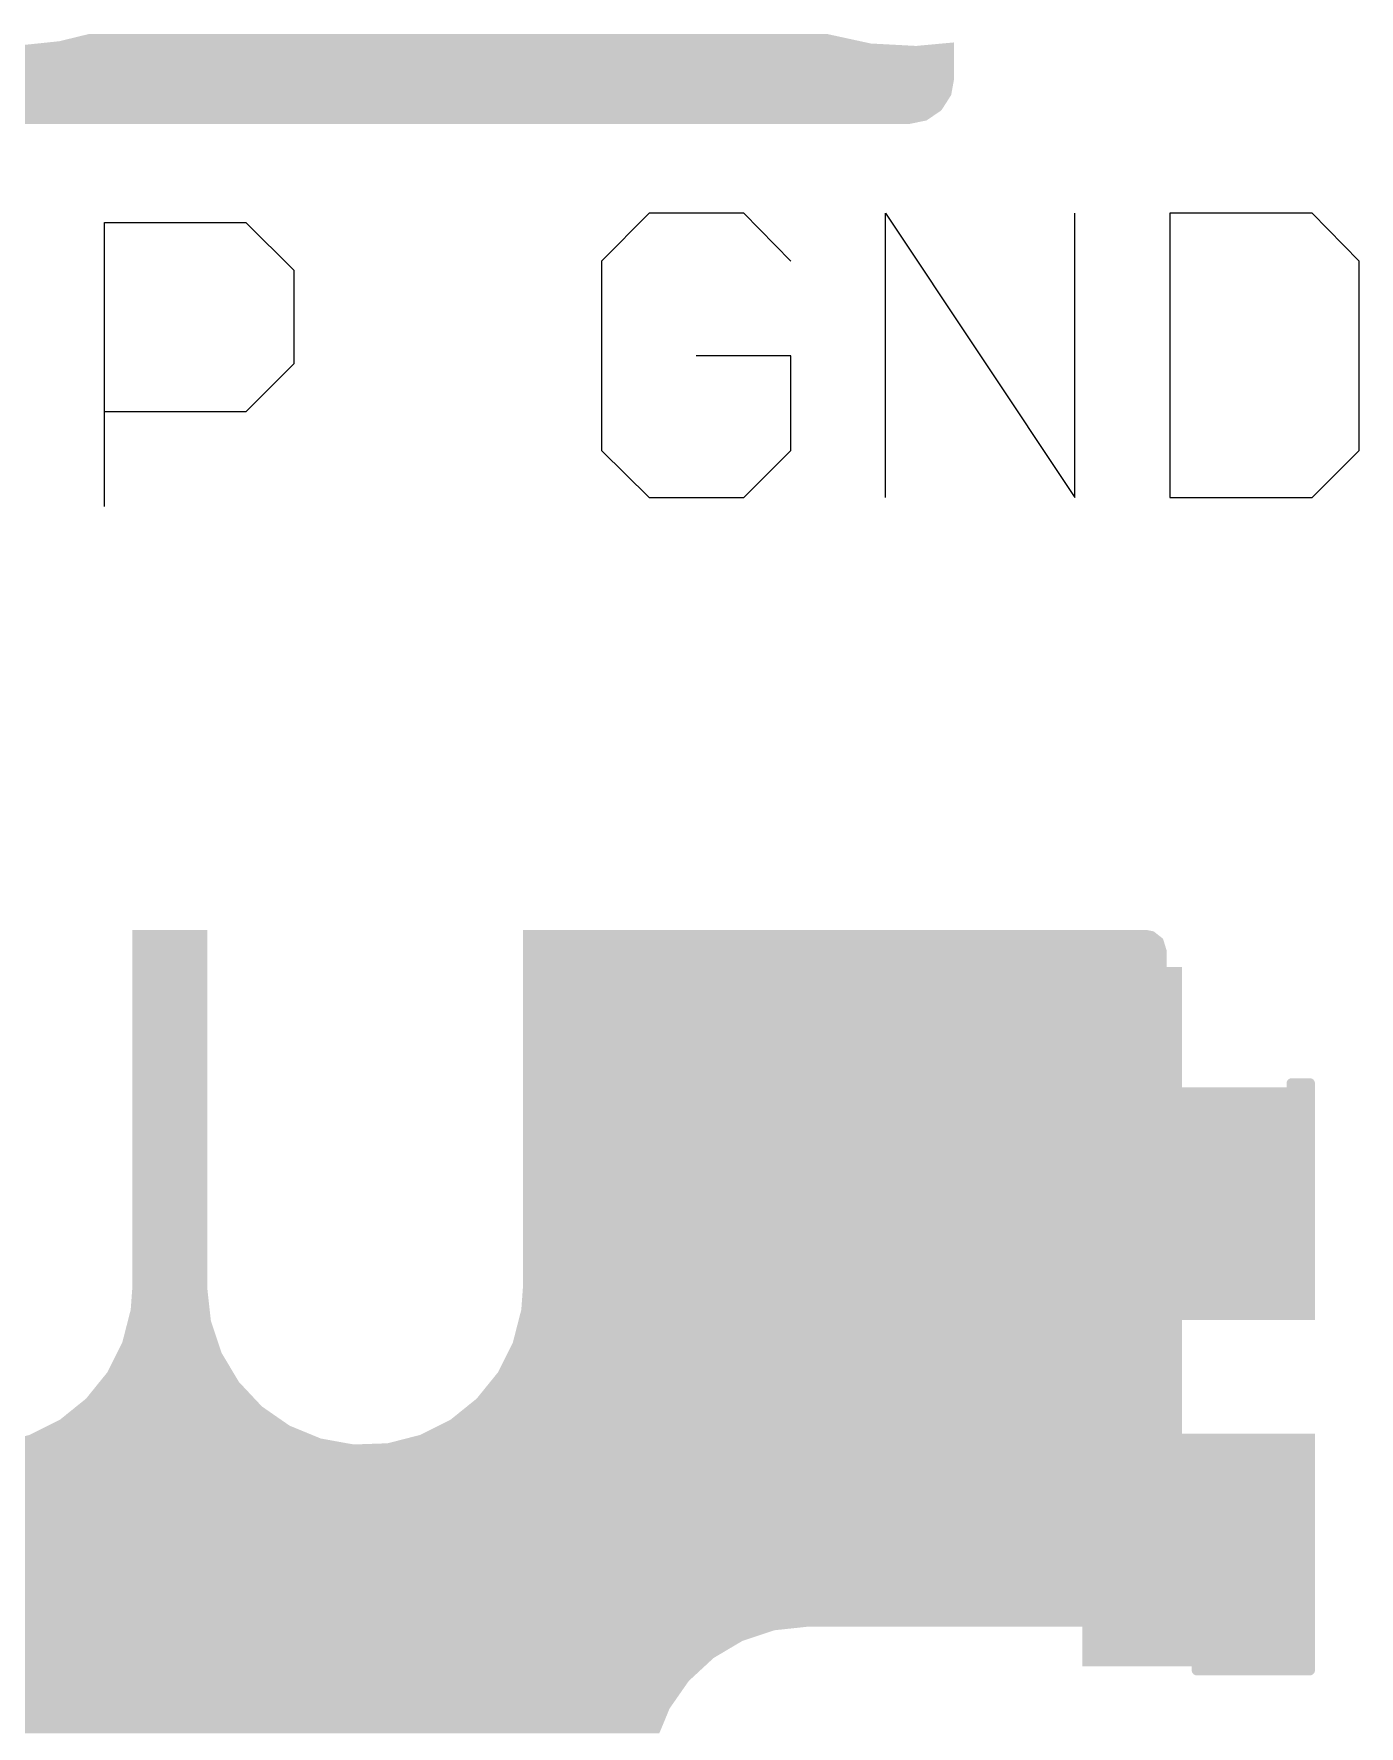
# Model space of a CAD drawing. Extents: x 0 to 3.48, y -0.08 to 2.34.
# Drawn here: x 1.6739 to 1.8208, y 1.8533 to 2.0409 of the extents above; entities that cross this region are included whole.
import ezdxf

# ---------------------------------------------------------------- set-up
doc = ezdxf.new("R2010")
doc.units = 0
doc.layers.add('GBS', color=7, linetype='Continuous')
doc.layers.add('GTO', color=7, linetype='Continuous')

msp = doc.modelspace()

# ---------------------------------------------------------------- linework, layer by layer
at = {"layer": 'GBS'}
for points in [[(1.7891, 1.92459), (1.78911, 1.92463), (1.79237, 1.92459), (1.79236, 1.92463)], [(1.7891, 1.92454), (1.7891, 1.92459), (1.79237, 1.92454), (1.79237, 1.92459)], [(1.7891, 1.92411), (1.7891, 1.92454), (1.79237, 1.92411), (1.79237, 1.92454)], [(1.7891, 1.9241), (1.7891, 1.92411), (1.79238, 1.9241), (1.79237, 1.92411)], [(1.7891, 1.89831), (1.7891, 1.9241), (1.8159, 1.89831), (1.8159, 1.9241)], [(1.78911, 1.92464), (1.78912, 1.92468), (1.79236, 1.92464), (1.79235, 1.92468)], [(1.78911, 1.92463), (1.78911, 1.92464), (1.79236, 1.92463), (1.79236, 1.92464)], [(1.78912, 1.92468), (1.78914, 1.92473), (1.79235, 1.92468), (1.79234, 1.92473)], [(1.78914, 1.92473), (1.78915, 1.92477), (1.79234, 1.92473), (1.79232, 1.92477)], [(1.78915, 1.92477), (1.78916, 1.92478), (1.79232, 1.92477), (1.79232, 1.92478)], [(1.78916, 1.92478), (1.78918, 1.92482), (1.79232, 1.92478), (1.7923, 1.92482)], [(1.78918, 1.92482), (1.7892, 1.92486), (1.7923, 1.92482), (1.79227, 1.92486)], [(1.7892, 1.92486), (1.78923, 1.9249), (1.79227, 1.92486), (1.79224, 1.9249)], [(1.78923, 1.9249), (1.78927, 1.92493), (1.79224, 1.9249), (1.79221, 1.92493)], [(1.78927, 1.92494), (1.7893, 1.92497), (1.79221, 1.92494), (1.79217, 1.92497)], [(1.78927, 1.92493), (1.78927, 1.92494), (1.79221, 1.92493), (1.79221, 1.92494)], [(1.7893, 1.92497), (1.78934, 1.925), (1.79217, 1.92497), (1.79213, 1.925)], [(1.78934, 1.925), (1.78938, 1.92502), (1.79213, 1.925), (1.79209, 1.92502)], [(1.78938, 1.92503), (1.78943, 1.92505), (1.79209, 1.92503), (1.79205, 1.92505)], [(1.78938, 1.92502), (1.78938, 1.92503), (1.79209, 1.92502), (1.79209, 1.92503)], [(1.78943, 1.92505), (1.78947, 1.92507), (1.79205, 1.92505), (1.792, 1.92507)], [(1.78947, 1.92507), (1.78952, 1.92508), (1.792, 1.92507), (1.79196, 1.92508)], [(1.78952, 1.92508), (1.78957, 1.92509), (1.79195, 1.92508), (1.79191, 1.92509)], [(1.78952, 1.92508), (1.78952, 1.92508), (1.79196, 1.92508), (1.79195, 1.92508)], [(1.78957, 1.92509), (1.78961, 1.9251), (1.79191, 1.92509), (1.79186, 1.9251)], [(1.78961, 1.9251), (1.78962, 1.9251), (1.79186, 1.9251), (1.79185, 1.9251)], [(1.78962, 1.9251), (1.78967, 1.9251), (1.79185, 1.9251), (1.79181, 1.9251)], [(1.81274, 1.9241), (1.81275, 1.92411), (1.8159, 1.9241), (1.8159, 1.92411)], [(1.81275, 1.92459), (1.81276, 1.92463), (1.8159, 1.92459), (1.81589, 1.92463)], [(1.81275, 1.92458), (1.81275, 1.92459), (1.8159, 1.92458), (1.8159, 1.92459)], [(1.81275, 1.92454), (1.81275, 1.92458), (1.8159, 1.92454), (1.8159, 1.92458)], [(1.81275, 1.92411), (1.81275, 1.92454), (1.8159, 1.92411), (1.8159, 1.92454)], [(1.81276, 1.92464), (1.81277, 1.92468), (1.81589, 1.92464), (1.81588, 1.92468)], [(1.81276, 1.92463), (1.81276, 1.92464), (1.81589, 1.92463), (1.81589, 1.92464)], [(1.81277, 1.92468), (1.81279, 1.92473), (1.81588, 1.92468), (1.81587, 1.92473)], [(1.81279, 1.92473), (1.8128, 1.92477), (1.81587, 1.92473), (1.81585, 1.92477)], [(1.8128, 1.92477), (1.81281, 1.92478), (1.81585, 1.92477), (1.81585, 1.92478)], [(1.81281, 1.92478), (1.81283, 1.92482), (1.81585, 1.92478), (1.81583, 1.92482)], [(1.81283, 1.92482), (1.81285, 1.92486), (1.81583, 1.92482), (1.8158, 1.92486)], [(1.81285, 1.92486), (1.81288, 1.9249), (1.8158, 1.92486), (1.81577, 1.9249)], [(1.81288, 1.9249), (1.81292, 1.92493), (1.81577, 1.9249), (1.81574, 1.92493)], [(1.81292, 1.92494), (1.81295, 1.92497), (1.81574, 1.92494), (1.8157, 1.92497)], [(1.81292, 1.92493), (1.81292, 1.92494), (1.81574, 1.92493), (1.81574, 1.92494)], [(1.81295, 1.92497), (1.81299, 1.925), (1.8157, 1.92497), (1.81566, 1.925)], [(1.81299, 1.925), (1.81303, 1.92502), (1.81566, 1.925), (1.81562, 1.92502)], [(1.81303, 1.92503), (1.81308, 1.92505), (1.81562, 1.92503), (1.81558, 1.92505)], [(1.81303, 1.92502), (1.81303, 1.92503), (1.81562, 1.92502), (1.81562, 1.92503)], [(1.81308, 1.92505), (1.81312, 1.92507), (1.81558, 1.92505), (1.81553, 1.92507)], [(1.81312, 1.92507), (1.81317, 1.92508), (1.81553, 1.92507), (1.81549, 1.92508)], [(1.81317, 1.92508), (1.81322, 1.92509), (1.81548, 1.92508), (1.81544, 1.92509)], [(1.81317, 1.92508), (1.81317, 1.92508), (1.81549, 1.92508), (1.81548, 1.92508)], [(1.81322, 1.92509), (1.81326, 1.9251), (1.81544, 1.92509), (1.81539, 1.9251)], [(1.81326, 1.9251), (1.81327, 1.9251), (1.81539, 1.9251), (1.81538, 1.9251)], [(1.81327, 1.9251), (1.81331, 1.9251), (1.81538, 1.9251), (1.81534, 1.9251)], [(1.7891, 1.8983), (1.7891, 1.89831), (1.8159, 1.8983), (1.8159, 1.89831)], [(1.7891, 1.87249), (1.7891, 1.8857), (1.8159, 1.87249), (1.8159, 1.8857)], [(1.78911, 1.8857), (1.78911, 1.8857), (1.8159, 1.8857), (1.78911, 1.8857)], [(1.78911, 1.87248), (1.7891, 1.87249), (1.8159, 1.87248), (1.8159, 1.87249)], [(1.7901, 1.85991), (1.7901, 1.87248), (1.8159, 1.85991), (1.8159, 1.87248)], [(1.7901, 1.8599), (1.7901, 1.85991), (1.8159, 1.8599), (1.8159, 1.85991)], [(1.80224, 1.85989), (1.80224, 1.8599), (1.8159, 1.85989), (1.8159, 1.8599)], [(1.80225, 1.85946), (1.80224, 1.85989), (1.8159, 1.85946), (1.8159, 1.85989)], [(1.80225, 1.85941), (1.80225, 1.85946), (1.8159, 1.85941), (1.8159, 1.85946)], [(1.80225, 1.85937), (1.80225, 1.85941), (1.81589, 1.85937), (1.8159, 1.85941)], [(1.80225, 1.85936), (1.80225, 1.85937), (1.81589, 1.85936), (1.81589, 1.85937)], [(1.80226, 1.85932), (1.80225, 1.85936), (1.81588, 1.85932), (1.81589, 1.85936)], [(1.80228, 1.85927), (1.80226, 1.85932), (1.81587, 1.85927), (1.81588, 1.85932)], [(1.8023, 1.85923), (1.80228, 1.85927), (1.81585, 1.85923), (1.81587, 1.85927)], [(1.8023, 1.85922), (1.8023, 1.85923), (1.81585, 1.85922), (1.81585, 1.85923)], [(1.80232, 1.85918), (1.8023, 1.85922), (1.81583, 1.85918), (1.81585, 1.85922)], [(1.80235, 1.85914), (1.80232, 1.85918), (1.8158, 1.85914), (1.81583, 1.85918)], [(1.80238, 1.8591), (1.80235, 1.85914), (1.81577, 1.8591), (1.8158, 1.85914)], [(1.80241, 1.85907), (1.80238, 1.8591), (1.81574, 1.85907), (1.81577, 1.8591)], [(1.80241, 1.85906), (1.80241, 1.85907), (1.81574, 1.85906), (1.81574, 1.85907)], [(1.80244, 1.85903), (1.80241, 1.85906), (1.8157, 1.85903), (1.81574, 1.85906)], [(1.80248, 1.859), (1.80245, 1.85903), (1.81566, 1.859), (1.8157, 1.85903)], [(1.80252, 1.85898), (1.80249, 1.859), (1.81562, 1.85898), (1.81566, 1.859)], [(1.80257, 1.85895), (1.80253, 1.85898), (1.81558, 1.85895), (1.81562, 1.85898)], [(1.80261, 1.85893), (1.80257, 1.85895), (1.81553, 1.85893), (1.81558, 1.85895)], [(1.80266, 1.85892), (1.80262, 1.85893), (1.81549, 1.85892), (1.81553, 1.85893)], [(1.80271, 1.85891), (1.80266, 1.85892), (1.81544, 1.85891), (1.81548, 1.85892)], [(1.80266, 1.85892), (1.80266, 1.85892), (1.81548, 1.85892), (1.81549, 1.85892)], [(1.80276, 1.8589), (1.80271, 1.85891), (1.81539, 1.8589), (1.81544, 1.85891)], [(1.80281, 1.8589), (1.80276, 1.8589), (1.81534, 1.8589), (1.81539, 1.8589)]]:
    msp.add_solid(points, dxfattribs=at)
at = {"layer": 'GTO'}
for points in [[(1.7578, 2.0157), (1.7526, 2.021), (1.7421, 2.021), (1.7368, 2.0157), (1.7368, 1.9947), (1.7421, 1.9895), (1.7526, 1.9895), (1.7578, 1.9947), (1.7578, 2.0052), (1.7473, 2.0052)], [(1.7683, 1.9895), (1.7683, 2.021), (1.7893, 1.9895), (1.7893, 2.021)], [(1.7998, 2.021), (1.7998, 1.9895), (1.8156, 1.9895), (1.8208, 1.9947), (1.8208, 2.0157), (1.8156, 2.021), (1.7998, 2.021)], [(1.6817, 1.9885), (1.6817, 2.02), (1.6974, 2.02), (1.7027, 2.0147), (1.7027, 2.0043), (1.6974, 1.999), (1.6817, 1.999)]]:
    msp.add_lwpolyline(points, dxfattribs=at)
for points in [[(1.67169, 2.03956), (1.67431, 2.03983), (1.77169, 2.03956), (1.76666, 2.03983)], [(1.67431, 2.03983), (1.6767, 2.04008), (1.76666, 2.03983), (1.76551, 2.04008)], [(1.6767, 2.04008), (1.68006, 2.0409), (1.76551, 2.04008), (1.76174, 2.0409)], [(1.77169, 2.03956), (1.7759, 2.03995), (1.7759, 2.03956), (1.7759, 2.03995)], [(1.269, 2.0359), (1.269, 2.03956), (1.7759, 2.0359), (1.7759, 2.03956)], [(1.26937, 2.0341), (1.269, 2.0359), (1.77557, 2.0341), (1.7759, 2.0359)], [(1.2694, 2.03395), (1.26937, 2.0341), (1.77547, 2.03395), (1.77557, 2.0341)], [(1.27045, 2.03242), (1.2694, 2.03395), (1.77449, 2.03242), (1.77547, 2.03395)], [(1.27052, 2.03231), (1.27045, 2.03242), (1.77433, 2.03231), (1.77449, 2.03242)], [(1.27211, 2.0313), (1.27052, 2.03231), (1.77285, 2.0313), (1.77433, 2.03231)], [(1.2722, 2.03124), (1.27211, 2.0313), (1.77256, 2.03124), (1.77285, 2.0313)], [(1.274, 2.0309), (1.2722, 2.03124), (1.7709, 2.0309), (1.77256, 2.03124)], [(1.6848, 1.9019), (1.6848, 1.94155), (1.6931, 1.9019), (1.6931, 1.94155)], [(1.6848, 1.94155), (1.6848, 1.94155), (1.6931, 1.94155), (1.6848, 1.94155)], [(1.7281, 1.94139), (1.7281, 1.94155), (1.79802, 1.94139), (1.7972, 1.94155)], [(1.7281, 1.94057), (1.7281, 1.94139), (1.79906, 1.94057), (1.79802, 1.94139)], [(1.7281, 1.9393), (1.7281, 1.94057), (1.79945, 1.9393), (1.79906, 1.94057)], [(1.7281, 1.93746), (1.7281, 1.9393), (1.79945, 1.93746), (1.79945, 1.9393)], [(1.7281, 1.93745), (1.7281, 1.93746), (1.79946, 1.93745), (1.79945, 1.93746)], [(1.7281, 1.9019), (1.7281, 1.93745), (1.80115, 1.9019), (1.80115, 1.93745)], [(1.7281, 1.93745), (1.7281, 1.93745), (1.80115, 1.93745), (1.79946, 1.93745)], [(1.68462, 1.89944), (1.6848, 1.9019), (1.69337, 1.89944), (1.6931, 1.9019)], [(1.72792, 1.89944), (1.7281, 1.9019), (1.80115, 1.89944), (1.80115, 1.9019)], [(1.6843, 1.89819), (1.68462, 1.89944), (1.69351, 1.89819), (1.69337, 1.89944)], [(1.72699, 1.89582), (1.72792, 1.89944), (1.80115, 1.89582), (1.80115, 1.89944)], [(1.68369, 1.89582), (1.6843, 1.89819), (1.6943, 1.89582), (1.69351, 1.89819)], [(1.6831, 1.89464), (1.68369, 1.89582), (1.6947, 1.89464), (1.6943, 1.89582)], [(1.72532, 1.89248), (1.72699, 1.89582), (1.80115, 1.89248), (1.80115, 1.89582)], [(1.68202, 1.89248), (1.6831, 1.89464), (1.69599, 1.89248), (1.6947, 1.89464)], [(1.67967, 1.88958), (1.68117, 1.89144), (1.69835, 1.88958), (1.69661, 1.89144)], [(1.68117, 1.89144), (1.68202, 1.89248), (1.69661, 1.89144), (1.69599, 1.89248)], [(1.72297, 1.88958), (1.72532, 1.89248), (1.80115, 1.88958), (1.80115, 1.89248)], [(1.67859, 1.88871), (1.67967, 1.88958), (1.69917, 1.88871), (1.69835, 1.88958)], [(1.72006, 1.88723), (1.72297, 1.88958), (1.80115, 1.88723), (1.80115, 1.88958)], [(1.67676, 1.88723), (1.67859, 1.88871), (1.7013, 1.88723), (1.69917, 1.88871)], [(1.67342, 1.88556), (1.67546, 1.88658), (1.70472, 1.88556), (1.70224, 1.88658)], [(1.67546, 1.88658), (1.67676, 1.88723), (1.70224, 1.88658), (1.7013, 1.88723)], [(1.71672, 1.88556), (1.72006, 1.88723), (1.80115, 1.88556), (1.80115, 1.88723)], [(1.10825, 1.8643), (1.10825, 1.8845), (1.80115, 1.8643), (1.80115, 1.8845)], [(1.66607, 1.8845), (1.6698, 1.88463), (1.70937, 1.8845), (1.70861, 1.88463)], [(1.6698, 1.88463), (1.67185, 1.88516), (1.70861, 1.88463), (1.70569, 1.88516)], [(1.67185, 1.88516), (1.67342, 1.88556), (1.70569, 1.88516), (1.70472, 1.88556)], [(1.70937, 1.8845), (1.7131, 1.88463), (1.80115, 1.8845), (1.80115, 1.88463)], [(1.7131, 1.88463), (1.71672, 1.88556), (1.80115, 1.88463), (1.80115, 1.88556)], [(1.14299, 1.86425), (1.1417, 1.8643), (1.75926, 1.86425), (1.7597, 1.8643)], [(1.14491, 1.8639), (1.14299, 1.86425), (1.75599, 1.8639), (1.75926, 1.86425)], [(1.14666, 1.86358), (1.14491, 1.8639), (1.75503, 1.86358), (1.75599, 1.8639)], [(1.14873, 1.86272), (1.14666, 1.86358), (1.75244, 1.86272), (1.75503, 1.86358)], [(1.15011, 1.86215), (1.14873, 1.86272), (1.75147, 1.86215), (1.75244, 1.86272)], [(1.15202, 1.86082), (1.15011, 1.86215), (1.74923, 1.86082), (1.75147, 1.86215)], [(1.15318, 1.86001), (1.15202, 1.86082), (1.74836, 1.86001), (1.74923, 1.86082)], [(1.15479, 1.85828), (1.15318, 1.86001), (1.74649, 1.85828), (1.74836, 1.86001)], [(1.15572, 1.85728), (1.15479, 1.85828), (1.74579, 1.85728), (1.74649, 1.85828)], [(1.15694, 1.85521), (1.15572, 1.85728), (1.74435, 1.85521), (1.74579, 1.85728)], [(1.15762, 1.85406), (1.15694, 1.85521), (1.74388, 1.85406), (1.74435, 1.85521)], [(1.15815, 1.85248), (1.15762, 1.85406), (1.74322, 1.85248), (1.74388, 1.85406)]]:
    msp.add_solid(points, dxfattribs=at)

doc.saveas('drawing.dxf')
